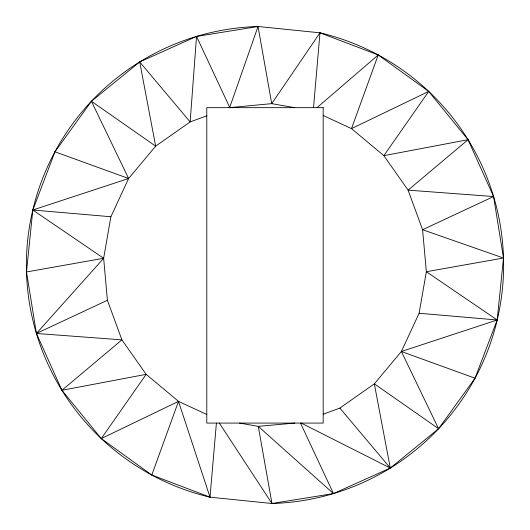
<?xml version="1.0" encoding="UTF-8"?>
<svg xmlns="http://www.w3.org/2000/svg" width="530" height="530" viewBox="0 0 530 530"><rect width="100%" height="100%" fill="white"/><g stroke="black" fill="none" stroke-linecap="round" stroke-linejoin="round"><path stroke-width="0.79" d="M294.753 107.663L271.718 103.648L258.024 26.5A238.599 238.599 0 0 0 210.012 497.18L151.792 475.032L101.29 438.575L61.944 390.292L36.431 333.469L26.5 271.976L32.82 210.012L54.968 151.792L91.425 101.29L139.708 61.944L196.531 36.431L258.024 26.5L319.988 32.82L378.208 54.968L428.71 91.425L468.056 139.708L493.569 196.531L503.5 258.024L497.18 319.988L475.032 378.208L438.575 428.71L390.292 468.056L333.469 493.569L271.976 503.5L210.012 497.18L216.406 423.079M313.528 107.663L319.988 32.82L271.718 103.648L229.033 107.663M206.786 414.493L178.504 401.376L146.154 374.339L121.9 339.856L107.404 300.272L103.648 258.276L110.883 216.744L128.624 178.504L155.654 146.154L190.144 121.907L206.786 115.805M323.181 414.202L339.856 408.093L374.339 383.846L401.376 351.496L419.111 313.25L426.352 271.718L422.595 229.728L408.093 190.144L383.846 155.661L351.496 128.624L323.181 115.487M258.024 26.5L229.728 107.404L196.531 36.431L190.144 121.907L139.708 61.944L155.654 146.154L91.425 101.29L128.624 178.504L32.82 210.012L103.648 258.276L36.431 333.469L121.9 339.856L61.944 390.292L146.154 374.339L101.29 438.575L178.504 401.376L210.012 497.18M151.792 475.032L178.504 401.376M316.993 107.663L378.208 54.968L351.496 128.624L428.71 91.425L383.846 155.661L468.056 139.708L408.093 190.144L493.569 196.531L422.595 229.728L503.5 258.024L426.352 271.718L497.18 319.988L401.376 351.496L438.575 428.71L374.339 383.846L390.292 468.056L301.232 423.079M36.431 333.469L107.404 300.272M26.5 271.976L103.648 258.276M294.826 423.079L258.276 426.352L239.5 423.079M32.82 210.012L110.883 216.744M419.111 313.25L497.18 319.988M54.968 151.792L128.624 178.504M401.376 351.496L475.032 378.208M339.856 408.093L390.292 468.056M219.34 423.079L271.976 503.5A238.599 238.599 0 0 0 319.988 32.82M300.497 423.079L333.469 493.569L258.276 426.352L271.976 503.5M323.181 107.663L206.786 107.663L206.786 423.079L323.181 423.079L323.181 107.663"/></g></svg>
